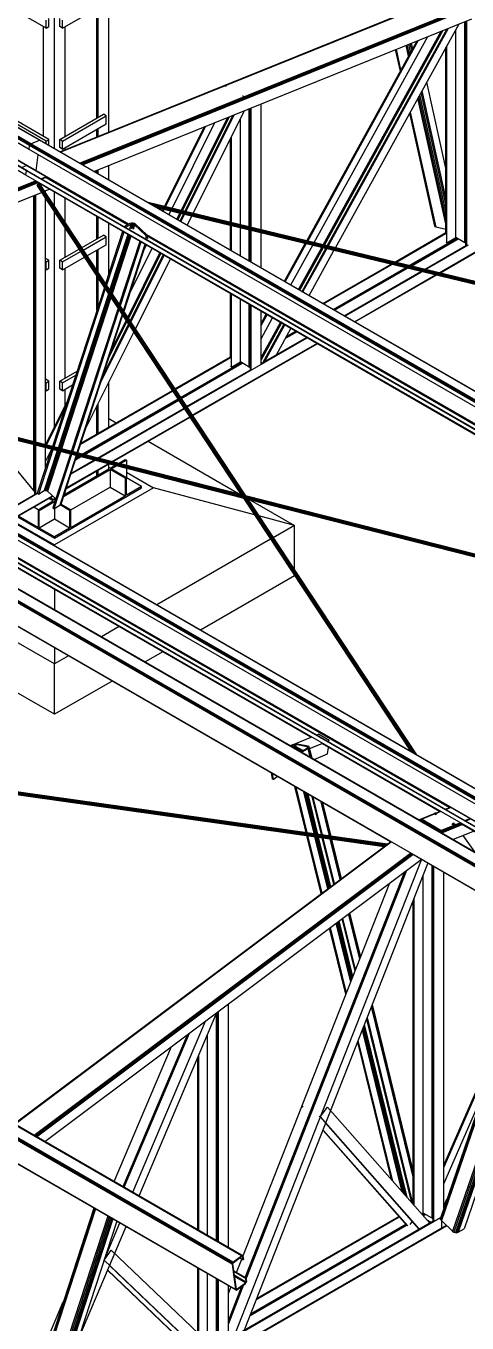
# Model space of a CAD drawing. Header units: millimetres. Extents: x 357 to 945, y 547 to 720.
# Drawn here: x 587.801 to 589.23, y 657.867 to 662.074 of the extents above; entities that cross this region are included whole.
import ezdxf

# ---------------------------------------------------------------- set-up
doc = ezdxf.new("R2010")
doc.units = ezdxf.units.MM
doc.layers.add('PLANTA-VIS', color=7, linetype='Continuous')

msp = doc.modelspace()

# ---------------------------------------------------------------- linework, layer by layer
at = {"layer": 'PLANTA-VIS', "extrusion": (6.79673e-13, 0.816497, 0.57735)}
for p, q in [((587.8446, 661.70306), (585.12224, 663.27481)), ((587.8459, 661.70327), (585.12354, 663.27502)), ((587.84692, 661.70279), (585.12455, 663.27454)), ((587.81102, 661.673), (585.08866, 663.24476)), ((587.81261, 661.68602), (585.09025, 663.25778)), ((587.81307, 661.6878), (585.09071, 663.25955)), ((587.814, 661.68951), (585.09164, 663.26126)), ((587.81525, 661.69091), (585.09289, 663.26266)), ((587.81663, 661.69178), (585.09427, 663.26353)), ((587.80102, 661.59052), (585.07866, 663.16228)), ((587.80259, 661.60354), (585.08023, 663.1753)), ((587.80434, 661.60425), (585.40144, 662.99156)), ((587.89308, 661.67613), (587.89308, 662.90578)), ((588.06986, 661.73028), (588.06986, 662.80372)), ((587.86639, 662.06665), (587.72497, 662.1483)), ((587.91071, 661.66596), (589.16385, 662.17241)), ((587.91099, 661.66579), (589.16487, 662.17254)), ((587.91223, 661.66508), (589.14411, 662.16293)), ((587.91978, 662.06665), (588.0612, 662.1483)), ((587.97446, 661.62915), (589.2287, 662.13605)), ((587.87537, 662.07184), (587.87537, 662.09776)), ((587.9108, 662.07184), (587.9108, 662.09776)), ((587.97646, 661.62799), (589.23034, 662.13474)), ((587.97894, 661.62656), (589.23208, 662.13302)), ((587.98149, 661.62509), (589.23432, 662.13142)), ((587.98375, 661.62379), (589.23658, 662.13012)), ((588.02076, 661.60242), (589.24601, 662.09759)), ((588.03097, 661.77522), (588.03097, 662.13085)), ((588.0345, 661.77726), (588.0345, 662.13289)), ((587.85773, 661.71603), (587.85773, 662.07165)), ((587.86639, 662.06665), (587.86639, 662.09257)), ((587.86639, 662.06665), (587.87537, 662.07184)), ((587.91978, 662.06665), (587.9108, 662.07184)), ((587.91978, 662.06665), (587.91978, 662.09257)), ((587.92844, 661.71603), (587.92844, 662.07165)), ((588.76452, 661.36394), (589.14706, 662.0576)), ((588.76685, 661.36338), (589.15046, 662.05898)), ((588.76864, 661.36295), (589.15306, 662.06003)), ((588.7773, 661.36085), (589.16569, 662.06513)), ((588.78059, 661.36006), (589.17049, 662.06707)), ((588.80387, 661.35443), (589.20444, 662.08079)), ((589.19402, 661.38744), (589.19402, 662.06189)), ((589.22301, 661.37071), (589.22301, 662.0883)), ((589.22584, 661.37234), (589.22584, 662.08944)), ((589.22654, 661.36181), (589.22654, 662.08973)), ((589.22937, 661.36304), (589.22937, 662.09087)), ((588.71067, 661.37696), (589.06852, 662.02586)), ((588.71396, 661.37616), (589.07332, 662.0278)), ((588.73491, 661.3711), (589.10388, 662.04015)), ((589.04106, 661.97606), (589.03314, 662.01156)), ((589.04389, 661.9812), (589.0368, 662.01304)), ((589.04742, 661.9876), (589.04134, 662.01488)), ((589.05111, 661.99429), (589.04609, 662.0168)), ((589.05439, 662.00024), (589.05032, 662.01851)), ((589.16503, 661.37071), (589.16503, 662.00932)), ((589.0143, 661.92755), (588.99868, 661.99764)), ((589.01463, 661.92815), (588.99911, 661.99781)), ((589.01635, 661.93125), (589.00132, 661.9987)), ((589.1622, 661.40182), (589.1622, 662.00419)), ((589.08865, 661.94323), (589.08807, 661.94584)), ((589.05996, 661.89121), (589.05938, 661.89383)), ((589.0628, 661.89636), (589.06222, 661.89897)), ((589.06633, 661.90276), (589.06575, 661.90537)), ((589.07002, 661.90944), (589.06944, 661.91206)), ((589.0733, 661.9154), (589.07272, 661.91801)), ((589.1622, 661.61321), (589.10014, 661.89166)), ((588.44576, 661.87966), (588.44612, 661.88039)), ((588.44612, 661.88039), (588.44689, 661.88011)), ((588.44895, 661.87875), (588.44612, 661.88039)), ((588.44859, 661.87802), (588.44895, 661.87875)), ((588.44895, 661.87875), (588.44972, 661.87848)), ((588.50304, 661.84659), (588.5034, 661.84732)), ((588.5034, 661.84732), (588.50417, 661.84705)), ((588.50623, 661.84569), (588.5034, 661.84732)), ((588.50586, 661.84496), (588.50623, 661.84569)), ((588.50623, 661.84569), (588.50699, 661.84541)), ((589.03321, 661.8427), (589.03263, 661.84532)), ((589.03354, 661.8433), (589.03296, 661.84592)), ((589.03526, 661.84641), (589.03467, 661.84902)), ((589.1622, 661.45037), (589.07429, 661.8448)), ((589.1622, 661.4726), (589.07782, 661.85119)), ((589.1622, 661.49583), (589.08151, 661.85788)), ((589.1622, 661.51652), (589.08479, 661.86383)), ((588.34262, 661.46591), (588.50926, 661.79984)), ((588.52474, 661.42189), (588.52474, 661.8061)), ((588.52757, 661.42121), (588.52757, 661.80724)), ((588.52828, 661.42104), (588.52828, 661.80752)), ((588.53111, 661.42035), (588.53111, 661.80867)), ((588.56292, 661.41266), (588.56292, 661.82153)), ((589.1622, 661.43249), (589.07146, 661.83965)), ((587.83399, 661.60304), (587.52326, 661.78244)), ((587.83423, 661.60392), (587.52329, 661.78344)), ((587.86639, 661.70066), (587.72497, 661.78231)), ((587.87537, 661.70584), (587.73395, 661.78749)), ((587.9108, 661.70584), (588.05222, 661.78749)), ((587.91978, 661.70066), (588.0612, 661.78231)), ((588.0612, 661.78231), (588.05222, 661.78749)), ((588.0612, 661.75638), (588.0612, 661.78231)), ((588.27447, 661.48238), (588.41359, 661.76118)), ((588.30373, 661.47531), (588.45467, 661.77778)), ((588.30605, 661.47475), (588.45791, 661.77909)), ((588.3078, 661.47433), (588.46037, 661.78008)), ((588.31625, 661.47228), (588.47224, 661.78488)), ((588.3195, 661.4715), (588.47681, 661.78672)), ((588.49575, 661.4289), (588.49575, 661.77277)), ((589.1264, 661.42455), (589.0447, 661.79114)), ((589.12727, 661.42273), (589.04503, 661.79174)), ((589.12995, 661.42153), (589.04675, 661.79484)), ((587.91978, 661.67473), (588.0612, 661.75638)), ((588.03097, 661.71456), (588.03097, 661.73893)), ((588.0345, 661.71599), (588.0345, 661.74097)), ((588.25042, 661.48819), (588.37983, 661.74753)), ((588.25367, 661.48741), (588.38439, 661.74937)), ((588.46676, 661.43591), (588.46676, 661.71467)), ((587.81102, 661.673), (587.81261, 661.68602)), ((587.81102, 661.673), (587.81261, 661.68602)), ((591.27585, 659.67258), (587.81102, 661.673)), ((587.81261, 661.68602), (587.81307, 661.6878)), ((587.81261, 661.68602), (587.81307, 661.6878)), ((591.27743, 659.68561), (587.81261, 661.68602)), ((587.81307, 661.6878), (587.814, 661.68951)), ((587.81307, 661.6878), (587.814, 661.68951)), ((591.2779, 659.68738), (587.81307, 661.6878)), ((587.814, 661.68951), (587.81525, 661.69091)), ((587.814, 661.68951), (587.81525, 661.69091)), ((591.27882, 659.68909), (587.814, 661.68951)), ((587.81525, 661.69091), (587.81663, 661.69178)), ((587.81525, 661.69091), (587.81663, 661.69178)), ((591.28007, 659.69049), (587.81525, 661.69091)), ((587.81663, 661.69178), (587.8446, 661.70306)), ((587.81663, 661.69178), (587.8446, 661.70306)), ((591.28145, 659.69136), (587.81663, 661.69178)), ((587.8446, 661.70306), (587.8459, 661.70327)), ((587.8446, 661.70306), (587.8459, 661.70327)), ((591.30942, 659.70264), (587.8446, 661.70306)), ((587.8459, 661.70327), (587.84692, 661.70279)), ((591.31072, 659.70285), (587.8459, 661.70327)), ((587.8459, 661.70327), (587.84692, 661.70279)), ((591.31174, 659.70237), (587.84692, 661.70279)), ((587.86639, 661.70066), (587.87537, 661.70584)), ((587.86639, 661.69154), (587.86639, 661.70066)), ((587.87537, 661.68636), (587.87537, 661.70584)), ((587.91978, 661.70066), (587.9108, 661.70584)), ((587.9108, 661.67992), (587.9108, 661.70584)), ((587.91978, 661.67473), (587.9108, 661.67992)), ((587.91978, 661.67473), (587.91978, 661.70066)), ((587.92844, 661.67312), (587.92844, 661.67973)), ((588.46393, 661.43659), (588.46393, 661.70901)), ((587.83423, 661.60392), (587.84055, 661.65596)), ((587.83423, 661.60392), (587.84055, 661.65596)), ((587.78679, 661.61438), (587.8028, 661.62085)), ((587.80102, 661.59052), (587.80259, 661.60354)), ((587.80102, 661.59052), (587.80259, 661.60354)), ((591.26584, 659.59011), (587.80102, 661.59052)), ((587.80102, 661.59052), (587.80105, 661.58961)), ((587.80102, 661.59052), (587.80105, 661.58961)), ((587.80259, 661.60354), (587.80434, 661.60425)), ((587.80259, 661.60354), (587.80434, 661.60425)), ((591.26742, 659.60313), (587.80259, 661.60354)), ((588.11918, 661.42248), (587.80434, 661.60425)), ((587.83391, 661.60288), (587.83399, 661.60304)), ((587.83391, 661.60288), (587.83399, 661.60304)), ((587.83399, 661.60304), (587.83423, 661.60392)), ((587.83399, 661.60304), (587.83423, 661.60392)), ((588.13247, 661.43071), (587.83399, 661.60304)), ((588.13335, 661.43122), (587.83423, 661.60392)), ((588.03097, 661.59652), (588.03097, 661.60654)), ((588.0345, 661.59448), (588.0345, 661.60797)), ((588.06986, 661.57407), (588.06986, 661.62226)), ((586.66184, 661.09866), (587.83217, 661.57164)), ((586.66384, 661.0975), (587.8338, 661.57034)), ((586.66631, 661.09607), (587.83554, 661.56861)), ((586.66887, 661.0946), (587.83779, 661.56701)), ((586.67112, 661.0933), (587.84005, 661.56571)), ((590.455, 660.05673), (587.83416, 661.56987)), ((590.45401, 660.05654), (587.83608, 661.568)), ((587.83671, 661.55732), (588.49954, 660.5533)), ((587.83674, 661.55782), (588.49998, 660.55319)), ((587.83674, 661.55685), (588.4992, 660.55339)), ((587.83683, 661.55835), (588.5005, 660.55306)), ((587.83683, 661.55641), (588.49896, 660.55345)), ((587.83697, 661.5589), (588.50111, 660.5529)), ((587.83697, 661.55603), (588.49883, 660.55349)), ((587.83717, 661.55945), (588.50179, 660.55273)), ((587.83717, 661.55569), (588.49881, 660.55349)), ((587.83742, 661.56), (588.50253, 660.55254)), ((587.83772, 661.56054), (588.50332, 660.55234)), ((587.83807, 661.56106), (588.50414, 660.55213)), ((587.83845, 661.56156), (588.505, 660.55191)), ((587.83886, 661.56202), (588.50586, 660.55169)), ((587.8393, 661.56243), (588.50673, 660.55146)), ((587.83975, 661.5628), (588.50764, 660.55114)), ((587.84022, 661.56312), (588.50858, 660.55073)), ((587.84069, 661.56338), (588.50954, 660.55025)), ((587.84116, 661.56357), (589.06348, 659.71207)), ((587.84161, 661.56369), (588.51072, 660.55017)), ((587.84205, 661.56375), (588.51116, 660.55023)), ((587.84246, 661.56374), (588.51157, 660.55022)), ((587.84285, 661.56366), (588.51195, 660.55014)), ((587.84319, 661.56351), (588.51225, 660.55006)), ((587.84349, 661.5633), (588.51244, 660.55001)), ((587.84374, 661.56302), (588.51252, 660.54999)), ((587.84902, 661.57845), (587.86502, 661.58492)), ((587.85102, 661.5773), (587.86639, 661.58351)), ((588.12985, 661.4292), (587.86595, 661.58156)), ((588.13058, 661.42962), (587.86644, 661.58212)), ((588.13149, 661.43015), (587.86649, 661.58314)), ((586.70814, 661.07193), (587.85149, 661.534)), ((587.82647, 660.7251), (587.82647, 661.52389)), ((587.8293, 660.72437), (587.8293, 661.52504)), ((587.83001, 660.72419), (587.83001, 661.52532)), ((587.83284, 660.72347), (587.83284, 661.52647)), ((587.8605, 661.53764), (587.87706, 661.54434)), ((587.86466, 661.53134), (587.86466, 661.53933)), ((587.86466, 660.71535), (587.86466, 661.51406)), ((587.89308, 661.48828), (587.89308, 661.53509)), ((587.92844, 661.43473), (587.92844, 661.51468)), ((587.89308, 660.77212), (587.89308, 661.471)), ((589.86074, 661.099), (588.1957, 661.50142)), ((589.86157, 661.09878), (588.19574, 661.50139)), ((589.86244, 661.09848), (588.19601, 661.50124)), ((589.86335, 661.0981), (588.19651, 661.50095)), ((591.84534, 660.61884), (588.19722, 661.50054)), ((589.86438, 661.0973), (588.19814, 661.50001)), ((589.86391, 661.09704), (588.19925, 661.49937)), ((589.86343, 661.09672), (588.20053, 661.49863)), ((589.86297, 661.09635), (588.20197, 661.4978)), ((589.86253, 661.09593), (588.20354, 661.49689)), ((589.86211, 661.09547), (588.20522, 661.49592)), ((589.86172, 661.09498), (588.20697, 661.49491)), ((589.86138, 661.09445), (588.20878, 661.49386)), ((589.86107, 661.09391), (588.21061, 661.49281)), ((589.86082, 661.09336), (588.21244, 661.49175)), ((589.86062, 661.09281), (588.21423, 661.49072)), ((589.86047, 661.09226), (588.21596, 661.48972)), ((589.86038, 661.09173), (588.2176, 661.48877)), ((589.86035, 661.09123), (588.21913, 661.48789)), ((589.86038, 661.09076), (588.22051, 661.48709)), ((589.86047, 661.09032), (588.22174, 661.48638)), ((589.86062, 661.08994), (588.22278, 661.48578)), ((589.86082, 661.0896), (588.22363, 661.48529)), ((589.86097, 661.08935), (588.22426, 661.48493)), ((589.86107, 661.08919), (588.22468, 661.48469)), ((589.86112, 661.08912), (588.22487, 661.48458)), ((588.2433, 661.47393), (588.24605, 661.47946)), ((588.24613, 661.4723), (588.24931, 661.47867)), ((588.26423, 661.46185), (588.27011, 661.47364)), ((588.28968, 661.44715), (588.29937, 661.46657)), ((588.2917, 661.44599), (588.30169, 661.46601)), ((588.29322, 661.44511), (588.30344, 661.46559)), ((588.30058, 661.44087), (588.31189, 661.46354)), ((588.3034, 661.43923), (588.31514, 661.46276)), ((588.03097, 661.3833), (588.03097, 661.45548)), ((588.0345, 661.38535), (588.0345, 661.45344)), ((588.06986, 661.27115), (588.06986, 661.43303)), ((588.11941, 661.42317), (588.11882, 661.42137)), ((588.11941, 661.42317), (588.1385, 661.43419)), ((588.12278, 661.41999), (588.11941, 661.42317)), ((588.12278, 661.41999), (588.14187, 661.43101)), ((588.14187, 661.43101), (588.13675, 661.41529)), ((588.1385, 661.43419), (588.14269, 661.43559)), ((588.14445, 661.43187), (588.13927, 661.41597)), ((588.14187, 661.43101), (588.14445, 661.43187)), ((588.14745, 661.43183), (588.1423, 661.41602)), ((588.14269, 661.43559), (588.14757, 661.43553)), ((588.14445, 661.43187), (588.14745, 661.43183)), ((588.15043, 661.43089), (588.1454, 661.41543)), ((588.14745, 661.43183), (588.15043, 661.43089)), ((588.14757, 661.43553), (588.1524, 661.43399)), ((588.15292, 661.42919), (588.14807, 661.4143)), ((588.15043, 661.43089), (588.15292, 661.42919)), ((588.1524, 661.43399), (588.15646, 661.43123)), ((588.18933, 661.39486), (588.15292, 661.42919)), ((588.19286, 661.3969), (588.15646, 661.43123)), ((588.32352, 661.42762), (588.33826, 661.45717)), ((588.46393, 661.34655), (588.46393, 661.4268)), ((588.46676, 661.34492), (588.46676, 661.42611)), ((589.12727, 661.42273), (589.1264, 661.42455)), ((589.12995, 661.42153), (589.12727, 661.42273)), ((589.1622, 661.41391), (589.12995, 661.42153)), ((589.22584, 661.44582), (589.22654, 661.44697)), ((589.22584, 661.43959), (589.22654, 661.44074)), ((587.92844, 661.32411), (587.92844, 661.41745)), ((587.98131, 661.35464), (588.05222, 661.39557)), ((587.98627, 661.34713), (588.0612, 661.39039)), ((588.0612, 661.39039), (588.05222, 661.39557)), ((588.11426, 661.40739), (588.05881, 661.23725)), ((588.0612, 661.36446), (588.0612, 661.39039)), ((588.11798, 661.40525), (588.06176, 661.23278)), ((588.13102, 661.39772), (588.07214, 661.21706)), ((588.13296, 661.3966), (588.07368, 661.21473)), ((588.13549, 661.39514), (588.0757, 661.21167)), ((588.13826, 661.39354), (588.0779, 661.20834)), ((588.14082, 661.39206), (588.07994, 661.20525)), ((588.12278, 661.41999), (588.12253, 661.41923)), ((590.80619, 659.87113), (588.1238, 661.41981)), ((588.18527, 661.38432), (588.18906, 661.38651)), ((588.18933, 661.39486), (588.18812, 661.39118)), ((588.18906, 661.38651), (588.19082, 661.38815)), ((588.19096, 661.39267), (588.18933, 661.39486)), ((588.19096, 661.39267), (588.18999, 661.38969)), ((588.19148, 661.39031), (588.19076, 661.3881)), ((588.19082, 661.38815), (588.19148, 661.39031)), ((588.19148, 661.39031), (588.19096, 661.39267)), ((588.19138, 661.38272), (588.19243, 661.38333)), ((588.19243, 661.38333), (588.19238, 661.38318)), ((588.19243, 661.38333), (588.19529, 661.38599)), ((588.19551, 661.39334), (588.19286, 661.3969)), ((590.1507, 660.2665), (588.19291, 661.39683)), ((590.14981, 660.26599), (588.19424, 661.39504)), ((588.19529, 661.38599), (588.195, 661.38512)), ((588.19529, 661.38599), (588.19637, 661.38951)), ((588.19637, 661.38951), (588.19551, 661.39334)), ((590.14884, 660.26543), (588.19555, 661.39316)), ((590.14793, 660.2649), (588.19582, 661.39195)), ((590.1472, 660.26448), (588.19604, 661.39099)), ((588.49575, 661.32818), (588.49575, 661.41911)), ((588.52474, 661.31144), (588.52474, 661.4121)), ((588.52757, 661.30981), (588.52757, 661.41142)), ((588.52828, 661.3094), (588.52828, 661.41125)), ((588.53111, 661.30777), (588.53111, 661.41056)), ((588.56292, 661.2894), (588.56292, 661.40287)), ((588.9961, 661.30797), (589.1622, 661.40386)), ((588.9991, 661.30725), (589.16255, 661.40162)), ((589.04296, 661.29665), (589.19712, 661.38565)), ((589.04433, 661.29631), (589.1981, 661.38509)), ((589.04596, 661.29592), (589.19925, 661.38442)), ((589.04757, 661.29553), (589.2004, 661.38376)), ((589.04894, 661.2952), (589.20136, 661.3832)), ((589.16503, 661.37071), (589.19402, 661.38744)), ((589.22301, 661.37071), (589.19402, 661.38744)), ((589.22584, 661.39989), (589.22654, 661.40104)), ((589.22654, 661.39421), (589.22584, 661.39462)), ((589.22654, 661.39399), (589.22584, 661.3944)), ((587.83001, 661.34011), (587.8293, 661.34052)), ((587.9108, 661.31392), (587.97305, 661.34987)), ((587.91978, 661.30874), (587.97801, 661.34236)), ((587.99866, 661.32836), (588.0612, 661.36446)), ((588.03097, 661.27942), (588.03097, 661.34701)), ((588.0345, 661.27407), (588.0345, 661.34905)), ((588.16989, 661.37527), (588.10306, 661.17022)), ((588.17334, 661.37231), (588.10602, 661.16575)), ((588.18665, 661.3656), (588.11639, 661.15003)), ((588.18832, 661.36463), (588.11772, 661.14801)), ((588.13064, 661.12844), (588.23504, 661.33766)), ((588.13212, 661.1262), (588.23706, 661.3365)), ((588.13675, 661.20639), (588.20959, 661.35236)), ((588.17334, 661.37231), (588.17066, 661.37483)), ((588.17334, 661.37231), (588.17419, 661.3728)), ((588.18065, 661.34109), (588.19149, 661.36281)), ((588.18751, 661.36214), (588.18866, 661.36444)), ((588.63836, 661.24584), (588.7059, 661.36832)), ((588.64119, 661.24421), (588.70919, 661.36752)), ((588.6592, 661.23381), (588.73015, 661.36246)), ((588.68466, 661.21912), (588.75976, 661.3553)), ((588.68666, 661.21796), (588.76209, 661.35474)), ((588.68819, 661.21707), (588.76387, 661.35431)), ((588.69564, 661.21278), (588.77253, 661.35221)), ((588.69847, 661.21114), (588.77583, 661.35142)), ((588.71848, 661.19959), (588.79911, 661.34579)), ((589.0928, 661.2846), (589.22902, 661.36324)), ((589.09579, 661.28388), (589.2349, 661.36419)), ((589.13966, 661.27327), (589.28361, 661.35639)), ((589.14149, 661.27283), (589.28462, 661.35546)), ((589.14214, 661.27267), (589.28497, 661.35514)), ((589.16503, 661.37071), (589.16255, 661.37213)), ((589.22301, 661.37071), (589.22584, 661.37234)), ((587.83001, 661.32974), (587.8293, 661.33015)), ((587.83001, 661.30382), (587.8293, 661.30423)), ((587.87537, 661.31392), (587.86466, 661.32011)), ((587.86639, 661.30874), (587.86466, 661.30974)), ((587.86639, 661.30874), (587.87537, 661.31392)), ((587.86639, 661.28281), (587.86639, 661.30874)), ((587.87537, 661.288), (587.87537, 661.31392)), ((587.91978, 661.30874), (587.9108, 661.31392)), ((587.9108, 661.288), (587.9108, 661.31392)), ((587.91978, 661.28281), (587.9904, 661.32359)), ((587.91978, 661.28281), (587.91978, 661.30874)), ((588.13324, 661.12451), (588.23858, 661.33562)), ((588.13863, 661.11634), (588.24594, 661.33137)), ((588.14071, 661.1132), (588.24876, 661.32974)), ((588.15546, 661.09085), (588.26888, 661.31813)), ((588.76343, 661.17364), (588.98415, 661.30107)), ((588.76555, 661.17241), (588.98714, 661.30034)), ((587.86639, 661.28281), (587.86466, 661.28381)), ((587.86639, 661.28281), (587.87537, 661.288)), ((587.91978, 661.28281), (587.9108, 661.288)), ((587.92844, 660.93219), (587.92844, 661.28782)), ((588.03097, 661.15182), (588.03097, 661.26214)), ((588.0345, 661.16267), (588.0345, 661.25679)), ((588.79667, 661.15445), (589.031, 661.28974)), ((588.79764, 661.15389), (589.03238, 661.28941)), ((588.79879, 661.15322), (589.034, 661.28902)), ((588.79994, 661.15256), (589.03562, 661.28863)), ((588.80091, 661.152), (589.03699, 661.2883)), ((588.83202, 661.13404), (589.08085, 661.2777)), ((588.83414, 661.13281), (589.08384, 661.27697)), ((588.86526, 661.11485), (589.1277, 661.26637)), ((588.86656, 661.1141), (589.12954, 661.26593)), ((588.86702, 661.11383), (589.13019, 661.26577)), ((588.05504, 661.22568), (587.88687, 660.70968)), ((588.05799, 661.22121), (587.89094, 660.70864)), ((589.9968, 659.17215), (586.53197, 661.17257)), ((589.9981, 659.17236), (586.53327, 661.17278)), ((589.99912, 659.17188), (586.53429, 661.1723)), ((588.06837, 661.20549), (587.90525, 660.70499)), ((588.06991, 661.20316), (587.90737, 660.70445)), ((588.07193, 661.2001), (587.91015, 660.70374)), ((588.07413, 661.19677), (587.91319, 660.70296)), ((588.07617, 661.19368), (587.916, 660.70225)), ((588.46393, 660.99868), (588.46393, 661.20551)), ((588.46676, 660.96756), (588.46676, 661.20388)), ((588.49575, 660.9843), (588.49575, 661.18714)), ((588.52474, 660.96756), (588.52474, 661.1704)), ((588.52757, 660.96919), (588.52757, 661.16877)), ((588.52828, 660.95867), (588.52828, 661.16836)), ((589.96322, 659.14209), (586.4984, 661.14251)), ((589.96481, 659.15512), (586.49998, 661.15553)), ((589.96527, 659.15689), (586.50045, 661.15731)), ((589.96621, 659.1586), (586.50138, 661.15902)), ((589.96745, 659.16), (586.50263, 661.16042)), ((589.96883, 659.16087), (586.50401, 661.16129)), ((588.09929, 661.15865), (587.94789, 660.69411)), ((588.10225, 661.15418), (587.95196, 660.69307)), ((588.11262, 661.13846), (587.96627, 660.68941)), ((588.11395, 661.13644), (587.9681, 660.68895)), ((588.53111, 660.95989), (588.53111, 661.16673)), ((588.56292, 660.97826), (588.56292, 661.14836)), ((588.56292, 661.10905), (588.57937, 661.13886)), ((588.56292, 661.10229), (588.5822, 661.13723)), ((588.56292, 661.05923), (588.60021, 661.12683)), ((588.04174, 660.91486), (588.1358, 661.10336)), ((588.0486, 660.93591), (588.13372, 661.1065)), ((588.06643, 660.99064), (588.12833, 661.11467)), ((588.07013, 661.00197), (588.12721, 661.11636)), ((588.07501, 661.01695), (588.12573, 661.1186)), ((588.56292, 660.99837), (588.62566, 661.11214)), ((588.56292, 660.99359), (588.62766, 661.11098)), ((588.56292, 660.98992), (588.6292, 661.1101)), ((588.56823, 660.98173), (588.63664, 661.1058)), ((588.5737, 660.98489), (588.63947, 661.10416)), ((588.61241, 661.00724), (588.65948, 661.09261)), ((588.61296, 661.08431), (588.61592, 661.08602)), ((588.61494, 661.0879), (588.6179, 661.08961)), ((588.64544, 661.06714), (588.67452, 661.08393)), ((589.78155, 659.04323), (586.31673, 661.04365)), ((589.78162, 659.04486), (586.31679, 661.04528)), ((589.7822, 659.04665), (586.31738, 661.04706)), ((589.78322, 659.0483), (586.3184, 661.04872)), ((589.78452, 659.04959), (586.3197, 661.05001)), ((589.81249, 659.07061), (586.34767, 661.07102)), ((589.81387, 659.07133), (586.34904, 661.07175)), ((589.81511, 659.07137), (586.35029, 661.07179)), ((587.99295, 660.76517), (588.15055, 661.08101)), ((588.3227, 660.83753), (588.712, 661.06229)), ((588.33987, 660.81152), (588.74311, 661.04433)), ((588.34059, 660.81043), (588.74441, 661.04358)), ((588.34084, 660.81004), (588.74487, 661.04331)), ((588.52757, 661.04494), (588.52828, 661.04622)), ((588.56292, 660.97867), (588.70988, 661.06352)), ((588.64147, 661.05995), (588.67876, 661.08148)), ((588.64238, 661.06159), (588.67779, 661.08204)), ((588.64345, 661.06353), (588.67665, 661.0827)), ((588.64453, 661.06548), (588.6755, 661.08336)), ((588.06986, 660.99751), (588.06986, 661.00115)), ((588.28367, 660.89665), (588.46393, 661.00072)), ((588.52757, 661.03818), (588.52828, 661.03946)), ((588.57993, 661.02441), (588.58289, 661.02613)), ((588.58083, 661.02606), (588.5838, 661.02777)), ((588.5819, 661.028), (588.58487, 661.02971)), ((588.58298, 661.02995), (588.58594, 661.03166)), ((588.58389, 661.0316), (588.58685, 661.03331)), ((589.79314, 658.96111), (586.32832, 660.96153)), ((588.50598, 660.55166), (586.89872, 660.96189)), ((588.50685, 660.55142), (586.89878, 660.96186)), ((588.50777, 660.55109), (586.89907, 660.96169)), ((588.50873, 660.55068), (586.89959, 660.96139)), ((590.45006, 660.05494), (586.90035, 660.96095)), ((588.5098, 660.54985), (586.90132, 660.9604)), ((588.50933, 660.54959), (586.90248, 660.95972)), ((588.50886, 660.54928), (586.90383, 660.95894)), ((588.50841, 660.54891), (586.90534, 660.95807)), ((588.28484, 660.89487), (588.46428, 660.99847)), ((588.30201, 660.86886), (588.49885, 660.98251)), ((588.30255, 660.86804), (588.49983, 660.98194)), ((588.30319, 660.86708), (588.50098, 660.98128)), ((588.30382, 660.86612), (588.50213, 660.98062)), ((588.30435, 660.86531), (588.5031, 660.98006)), ((588.32153, 660.8393), (588.53075, 660.9601)), ((588.46676, 660.96756), (588.46428, 660.96899)), ((588.46676, 660.96756), (588.49575, 660.9843)), ((588.52474, 660.96756), (588.49575, 660.9843)), ((588.52474, 660.96756), (588.52757, 660.96919)), ((588.52757, 660.99512), (588.52828, 660.9964)), ((588.52828, 660.99365), (588.52757, 660.99406)), ((588.98266, 659.42808), (586.36191, 660.94118)), ((588.98218, 659.42826), (586.36415, 660.93978)), ((588.50797, 660.54849), (586.90699, 660.95712)), ((588.50756, 660.54803), (586.90874, 660.95611)), ((588.50718, 660.54754), (586.91058, 660.95505)), ((588.50683, 660.54701), (586.91247, 660.95396)), ((588.50653, 660.54647), (586.91439, 660.95285)), ((588.50628, 660.54592), (586.91629, 660.95175)), ((588.50608, 660.54537), (586.91817, 660.95067)), ((588.50593, 660.54483), (586.91997, 660.94962)), ((588.50585, 660.5443), (586.92168, 660.94864)), ((588.50582, 660.54379), (586.92327, 660.94772)), ((588.50585, 660.54332), (586.92472, 660.94689)), ((588.50593, 660.54289), (586.92599, 660.94615)), ((588.50608, 660.5425), (586.92707, 660.94552)), ((588.50628, 660.54217), (586.92795, 660.94502)), ((588.50645, 660.54191), (586.92861, 660.94464)), ((588.50656, 660.54175), (586.92903, 660.94439)), ((588.50661, 660.54168), (586.92922, 660.94428)), ((587.83001, 660.94819), (587.8293, 660.9486)), ((587.83001, 660.93782), (587.8293, 660.93823)), ((587.87537, 660.922), (587.86466, 660.92819)), ((587.86639, 660.91682), (587.86466, 660.91782)), ((587.86639, 660.91682), (587.87537, 660.922)), ((587.86639, 660.8909), (587.86639, 660.91682)), ((587.87537, 660.89608), (587.87537, 660.922)), ((587.9108, 660.922), (587.96656, 660.9542)), ((587.91978, 660.91682), (587.9108, 660.922)), ((587.9108, 660.89608), (587.9108, 660.922)), ((587.91978, 660.91682), (587.9624, 660.94143)), ((587.91978, 660.8909), (587.91978, 660.91682)), ((588.06986, 660.7732), (588.06986, 660.9193)), ((587.83001, 660.9119), (587.8293, 660.91231)), ((587.86639, 660.8909), (587.86466, 660.8919)), ((587.86639, 660.8909), (587.87537, 660.89608)), ((587.91978, 660.8909), (587.9108, 660.89608)), ((587.91978, 660.8909), (587.95199, 660.90949)), ((587.92844, 660.84297), (587.92844, 660.8959)), ((587.97736, 660.71735), (588.27658, 660.8901)), ((587.97835, 660.72037), (588.27541, 660.89188)), ((587.86474, 660.71533), (587.93382, 660.85376)), ((587.86798, 660.7145), (587.92696, 660.83271)), ((587.98356, 660.685), (588.29375, 660.86409)), ((587.98491, 660.68466), (588.29429, 660.86328)), ((587.98651, 660.68425), (588.29493, 660.86231)), ((587.9881, 660.68384), (588.29556, 660.86136)), ((587.98944, 660.6835), (588.2961, 660.86055)), ((588.03097, 660.75075), (588.03097, 660.84136)), ((588.03259, 660.67249), (588.31327, 660.83453)), ((588.0345, 660.75279), (588.0345, 660.84845)), ((588.03554, 660.67174), (588.31444, 660.83276)), ((589.58838, 659.27025), (586.92256, 660.80937)), ((588.72499, 659.76721), (586.92262, 660.80781)), ((588.72422, 659.7669), (586.92321, 660.80671)), ((589.60257, 659.27599), (586.92413, 660.82239)), ((589.60433, 659.2767), (586.92589, 660.8231)), ((589.17285, 659.53869), (586.94617, 660.82426)), ((589.17375, 659.53901), (586.94626, 660.82505)), ((589.17494, 659.53938), (586.94638, 660.82604)), ((589.62053, 659.28324), (586.94651, 660.82709)), ((589.62157, 659.28366), (586.94663, 660.82804)), ((588.06986, 660.80079), (588.09375, 660.787)), ((588.07869, 660.66072), (588.33161, 660.80675)), ((588.08049, 660.66026), (588.33233, 660.80566)), ((588.08113, 660.6601), (588.33258, 660.80528)), ((587.67009, 660.75519), (587.83001, 660.56241)), ((587.82647, 660.56667), (587.82647, 660.71527)), ((587.8293, 660.56605), (587.8293, 660.71455)), ((587.83001, 660.55552), (587.83001, 660.71437)), ((587.83284, 660.55675), (587.83284, 660.71365)), ((587.86466, 660.64154), (587.86466, 660.70553)), ((588.19734, 660.72719), (588.49771, 660.55377)), ((587.88391, 660.70061), (587.83777, 660.55903)), ((587.88798, 660.69957), (587.84114, 660.55585)), ((587.90229, 660.69592), (587.86023, 660.56687)), ((587.90441, 660.69538), (587.86281, 660.56773)), ((587.86466, 660.66112), (587.88306, 660.698)), ((587.90719, 660.69467), (587.86581, 660.56769)), ((587.91023, 660.69389), (587.86879, 660.56675)), ((587.91304, 660.69318), (587.87128, 660.56505)), ((587.94493, 660.68504), (587.88832, 660.51135)), ((587.949, 660.684), (587.8917, 660.50817)), ((587.96331, 660.68035), (587.91079, 660.51919)), ((587.96515, 660.67988), (587.91365, 660.52185)), ((587.94557, 660.61979), (588.02374, 660.66492)), ((587.94655, 660.62281), (588.02079, 660.66567)), ((587.96097, 660.66706), (587.97764, 660.67669)), ((587.96142, 660.66844), (587.9763, 660.67703)), ((587.96195, 660.67007), (587.97471, 660.67744)), ((587.96249, 660.67171), (587.97311, 660.67784)), ((587.96294, 660.6731), (587.97176, 660.67819)), ((588.10047, 660.65516), (588.12289, 660.66811)), ((588.10537, 660.65391), (588.12643, 660.66607)), ((588.12289, 660.66811), (588.12643, 660.66607)), ((588.12643, 660.66607), (588.12643, 660.64854)), ((587.8293, 660.6443), (587.83001, 660.64572)), ((587.8293, 660.637), (587.83001, 660.63842)), ((587.92222, 660.54817), (588.07339, 660.63545)), ((587.92386, 660.5532), (588.06986, 660.63749)), ((587.93033, 660.57303), (588.06933, 660.65329)), ((587.93054, 660.57369), (588.06869, 660.65345)), ((587.93114, 660.57554), (588.06689, 660.65391)), ((588.03097, 660.61504), (588.03097, 660.63114)), ((588.0345, 660.61708), (588.0345, 660.63318)), ((588.06986, 660.63749), (588.06986, 660.65315)), ((588.07339, 660.63953), (588.06986, 660.64157)), ((588.07339, 660.63953), (588.08867, 660.64835)), ((588.12289, 660.60687), (588.07339, 660.63545)), ((588.07339, 660.63545), (588.07339, 660.5783)), ((588.07693, 660.63749), (588.09357, 660.6471)), ((588.12643, 660.60891), (588.07693, 660.63749)), ((588.12643, 660.63871), (588.12643, 660.60891)), ((588.12643, 660.6267), (588.21379, 660.57625)), ((587.8293, 660.59271), (587.83001, 660.59246)), ((587.8293, 660.59216), (587.82989, 660.5925)), ((587.8293, 660.59104), (587.83001, 660.59145)), ((588.12643, 660.60891), (588.12289, 660.60687)), ((588.12289, 660.60687), (588.12289, 660.54972)), ((588.17593, 660.58034), (588.12643, 660.60891)), ((588.12643, 660.55176), (588.12643, 660.60891)), ((588.17593, 660.58034), (588.12643, 660.55176)), ((588.17593, 660.57625), (588.17593, 660.58034)), ((587.71629, 660.48987), (587.83248, 660.55695)), ((587.71841, 660.48864), (587.83874, 660.55811)), ((587.74953, 660.47068), (587.88712, 660.55012)), ((587.75083, 660.46993), (587.8881, 660.54919)), ((587.75129, 660.46967), (587.88845, 660.54886)), ((587.82774, 660.56514), (587.8293, 660.56605)), ((587.84114, 660.55585), (587.83777, 660.55903)), ((587.84114, 660.55585), (587.86023, 660.56687)), ((587.86023, 660.56687), (587.86281, 660.56773)), ((587.86281, 660.56773), (587.86581, 660.56769)), ((587.86581, 660.56769), (587.86879, 660.56675)), ((587.86879, 660.56675), (587.87128, 660.56505)), ((587.89771, 660.54013), (587.87128, 660.56505)), ((587.88955, 660.53339), (587.8756, 660.54144)), ((587.89308, 660.53543), (587.87914, 660.54348)), ((587.89308, 660.41296), (588.17593, 660.57625)), ((588.21379, 660.57625), (587.89308, 660.39109)), ((587.89308, 660.53543), (587.89308, 660.54449)), ((587.89308, 660.53543), (587.89689, 660.53763)), ((587.92844, 660.55584), (587.92844, 660.56724)), ((587.94612, 660.50481), (588.07339, 660.5783)), ((587.94612, 660.44766), (588.12289, 660.54972)), ((588.07339, 660.5783), (588.12289, 660.54972)), ((588.5418, 660.48837), (588.21379, 660.57625)), ((588.50582, 660.54379), (589.04962, 659.72007)), ((588.50585, 660.5443), (589.05021, 659.71973)), ((588.50585, 660.54332), (589.04917, 659.72033)), ((588.50593, 660.54483), (589.05092, 659.71932)), ((588.50593, 660.54289), (589.04885, 659.72052)), ((588.50608, 660.54537), (589.05173, 659.71885)), ((588.50608, 660.5425), (589.04867, 659.72062)), ((588.50628, 660.54592), (589.05264, 659.71833)), ((588.50628, 660.54217), (589.04864, 659.72064)), ((588.50653, 660.54647), (589.05364, 659.71775)), ((588.50683, 660.54701), (589.0547, 659.71714)), ((588.50718, 660.54754), (589.05581, 659.7165)), ((588.50756, 660.54803), (589.05695, 659.71584)), ((588.50797, 660.54849), (589.05811, 659.71517)), ((588.50841, 660.54891), (589.05927, 659.7145)), ((588.50886, 660.54928), (589.0604, 659.71385)), ((588.50933, 660.54959), (589.06149, 659.71322)), ((588.5098, 660.54985), (589.06252, 659.71262)), ((590.44958, 660.05475), (588.51056, 660.54966)), ((590.45042, 660.05509), (588.51072, 660.55017)), ((590.45068, 660.05519), (588.51116, 660.55023)), ((588.51141, 660.54913), (589.06435, 659.71157)), ((590.44901, 660.05452), (588.51152, 660.54904)), ((590.45082, 660.05525), (588.51157, 660.55022)), ((590.45085, 660.05526), (588.51195, 660.55014)), ((588.51233, 660.54846), (589.06512, 659.71112)), ((590.44835, 660.05425), (588.51243, 660.54837)), ((588.5132, 660.54776), (589.06578, 659.71074)), ((590.44762, 660.05395), (588.5133, 660.54766)), ((588.51401, 660.54702), (589.0663, 659.71044)), ((590.44681, 660.05363), (588.5141, 660.54693)), ((588.51475, 660.54627), (589.0667, 659.71021)), ((590.44595, 660.05328), (588.51483, 660.54617)), ((588.51541, 660.54552), (589.06696, 659.71006)), ((590.44506, 660.05292), (588.51548, 660.54542)), ((588.51598, 660.54476), (589.06707, 659.71)), ((590.44413, 660.05254), (588.51604, 660.54466)), ((590.4432, 660.05217), (588.51653, 660.54392)), ((590.44227, 660.05179), (588.51702, 660.54318)), ((590.44135, 660.05142), (588.5175, 660.54246)), ((590.44047, 660.05106), (588.51796, 660.54176)), ((590.43963, 660.05073), (588.5184, 660.5411)), ((590.43886, 660.05041), (588.5188, 660.54048)), ((590.43815, 660.05013), (588.51917, 660.53992)), ((590.43753, 660.04987), (588.5195, 660.53943)), ((590.437, 660.04966), (588.51977, 660.53901)), ((590.43657, 660.04949), (588.52, 660.53867)), ((590.43625, 660.04936), (588.52017, 660.53841)), ((590.43604, 660.04927), (588.52028, 660.53825)), ((590.43595, 660.04924), (588.52032, 660.53818)), ((587.84005, 660.50481), (587.82611, 660.51286)), ((587.84005, 660.50481), (587.88955, 660.53339)), ((587.84359, 660.50277), (587.84005, 660.50481)), ((587.84005, 660.50481), (587.84005, 660.44766)), ((587.84359, 660.50277), (587.89308, 660.53135)), ((587.84359, 660.44562), (587.84359, 660.50277)), ((587.8917, 660.50817), (587.88832, 660.51135)), ((587.8917, 660.50817), (587.91079, 660.51919)), ((587.89456, 660.53049), (587.89308, 660.53135)), ((587.89308, 660.53135), (587.89308, 660.52595)), ((587.89308, 660.50897), (587.89308, 660.47419)), ((587.91079, 660.51919), (587.91365, 660.52185)), ((587.94258, 660.50277), (587.91207, 660.52038)), ((587.94612, 660.50481), (587.91411, 660.52329)), ((587.94612, 660.50481), (587.94258, 660.50277)), ((587.94258, 660.50277), (587.94258, 660.44562)), ((587.94612, 660.44766), (587.94612, 660.50481)), ((588.52821, 660.53616), (588.6709, 660.45378)), ((587.75414, 660.47131), (587.89308, 660.39109)), ((587.77307, 660.48224), (587.89308, 660.41296)), ((587.84005, 660.44766), (587.77661, 660.48428)), ((587.89308, 660.47419), (587.84359, 660.44562)), ((587.94258, 660.44562), (587.89308, 660.47419)), ((588.6709, 660.45378), (588.55566, 660.48466)), ((588.6709, 660.45378), (588.60222, 660.41413)), ((588.6709, 660.31009), (588.6709, 660.45378)), ((587.89308, 660.41704), (587.84359, 660.44562)), ((587.94258, 660.44562), (587.89308, 660.41704)), ((587.89308, 660.41704), (587.89308, 660.41296)), ((587.89308, 660.39109), (587.89308, 660.3878)), ((588.59396, 660.40936), (588.22485, 660.19625)), ((588.6709, 660.29048), (588.36627, 660.1146)), ((588.6709, 660.29048), (588.6709, 660.29281)), ((587.89308, 660.00471), (587.41952, 660.27812)), ((587.89308, 660.24676), (587.89308, 660.18105)), ((587.89308, 659.84141), (587.2781, 660.19647)), ((588.1027, 660.12573), (588.0458, 660.09288)), ((588.49987, 658.08541), (585.03504, 660.08583)), ((588.50124, 658.08613), (585.03642, 660.08655)), ((588.5025, 658.08618), (585.03767, 660.08659)), ((588.46893, 658.05804), (585.00411, 660.05845)), ((588.46899, 658.05967), (585.00417, 660.06008)), ((588.46958, 658.06145), (585.00476, 660.06187)), ((588.4706, 658.06311), (585.00577, 660.06352)), ((588.4719, 658.0644), (585.00708, 660.06481)), ((587.89308, 660.05705), (587.89308, 660.00471)), ((588.24413, 660.04408), (588.18722, 660.01123)), ((587.93842, 660.03088), (587.89308, 660.00471)), ((587.89308, 659.84141), (587.89308, 660.00471)), ((588.07984, 659.94923), (587.89308, 659.84141)), ((585.29079, 659.94045), (588.97061, 659.41958)), ((588.65794, 659.73946), (588.66144, 659.74148)), ((588.66019, 659.73816), (588.6648, 659.74082)), ((588.66144, 659.74148), (588.66563, 659.74339)), ((588.66452, 659.74217), (588.66459, 659.74281)), ((588.66459, 659.74281), (588.72571, 659.7675)), ((588.66616, 659.7419), (588.66459, 659.74281)), ((588.6648, 659.74082), (588.66738, 659.74199)), ((588.66632, 659.73463), (588.6648, 659.74082)), ((588.66563, 659.74339), (588.6669, 659.74374)), ((588.6979, 659.72358), (588.66695, 659.74145)), ((588.66738, 659.74199), (588.67037, 659.74283)), ((588.66749, 659.74155), (588.66738, 659.74199)), ((588.66786, 659.744), (588.6705, 659.74473)), ((588.67037, 659.74283), (588.67335, 659.74319)), ((588.6707, 659.7415), (588.67037, 659.74283)), ((588.6705, 659.74473), (588.67532, 659.74533)), ((588.67335, 659.74319), (588.67583, 659.74303)), ((588.67392, 659.74084), (588.67335, 659.74319)), ((588.67532, 659.74533), (588.67936, 659.74507)), ((588.71209, 659.73591), (588.67583, 659.74303)), ((588.67665, 659.73968), (588.67583, 659.74303)), ((588.71562, 659.73795), (588.67936, 659.74507)), ((588.71826, 659.7369), (588.71562, 659.73795)), ((588.72024, 659.73059), (588.76107, 659.74709)), ((588.74249, 659.77428), (588.74851, 659.77671)), ((588.78386, 659.7563), (588.74851, 659.77671)), ((589.14237, 659.52624), (588.7611, 659.74637)), ((589.14139, 659.52605), (588.76169, 659.74527)), ((588.77785, 659.75387), (588.78386, 659.7563)), ((588.7837, 659.755), (588.78386, 659.7563)), ((587.02982, 659.69535), (588.9718, 659.42046)), ((587.03027, 659.69551), (588.97204, 659.42065)), ((587.03071, 659.6956), (588.97221, 659.42078)), ((587.03112, 659.69561), (588.97229, 659.42084)), ((588.67627, 659.73142), (588.66747, 659.7365)), ((588.66966, 659.7327), (588.66893, 659.73566)), ((588.67338, 659.73055), (588.67266, 659.73351)), ((588.67435, 659.72999), (588.67721, 659.73213)), ((588.67624, 659.7314), (588.67623, 659.73144)), ((588.69496, 659.72188), (588.67721, 659.73213)), ((588.69271, 659.72057), (588.7118, 659.7316)), ((588.69607, 659.71991), (588.69271, 659.72057)), ((588.69305, 659.7192), (588.69271, 659.72057)), ((588.69607, 659.71991), (588.71516, 659.73093)), ((588.69677, 659.71705), (588.69607, 659.71991)), ((588.7118, 659.7316), (588.71357, 659.73293)), ((588.71372, 659.73527), (588.71209, 659.73591)), ((588.71294, 659.73245), (588.71209, 659.73591)), ((588.71357, 659.73293), (588.71423, 659.73421)), ((588.71423, 659.73421), (588.71372, 659.73527)), ((588.71406, 659.73387), (588.71372, 659.73527)), ((588.71516, 659.73093), (588.71801, 659.7331)), ((588.72216, 659.70239), (588.71516, 659.73093)), ((588.71801, 659.7331), (588.71911, 659.73519)), ((588.72611, 659.70011), (588.71801, 659.7331)), ((588.71911, 659.73519), (588.71826, 659.7369)), ((588.72798, 659.69902), (588.71911, 659.73519)), ((588.73469, 659.69515), (588.77861, 659.7129)), ((588.77861, 659.7129), (588.78117, 659.73402)), ((587.02888, 659.69484), (588.97107, 659.41992)), ((587.02935, 659.69513), (588.97147, 659.42022)), ((587.02995, 659.69381), (588.97009, 659.41918)), ((587.03091, 659.69317), (588.96952, 659.41876)), ((587.03183, 659.69249), (588.96891, 659.4183)), ((587.0327, 659.69179), (588.96826, 659.41781)), ((587.03352, 659.69108), (588.9676, 659.41731)), ((587.03426, 659.69038), (588.96692, 659.41681)), ((587.03493, 659.68968), (588.96625, 659.4163)), ((587.0355, 659.689), (588.96558, 659.4158)), ((587.03597, 659.68836), (588.96494, 659.41532)), ((587.03633, 659.68776), (588.96432, 659.41486)), ((587.03663, 659.68721), (588.96375, 659.41443)), ((587.03691, 659.68671), (588.96323, 659.41404)), ((587.03715, 659.68626), (588.96276, 659.41369)), ((587.03736, 659.68587), (588.96237, 659.41339)), ((587.03753, 659.68556), (588.96204, 659.41314)), ((587.03766, 659.68531), (588.96179, 659.41295)), ((587.03775, 659.68515), (588.96162, 659.41283)), ((587.0378, 659.68507), (588.96153, 659.41276)), ((587.0378, 659.68507), (588.96153, 659.41276)), ((588.5958, 659.65134), (588.59854, 659.6318)), ((588.60208, 659.62976), (588.59854, 659.6318)), ((588.59933, 659.6493), (588.60208, 659.62976)), ((588.60208, 659.62976), (588.6156, 659.63991)), ((588.70916, 659.45809), (588.67264, 659.60698)), ((588.71247, 659.45762), (588.67636, 659.60483)), ((588.73505, 659.45442), (588.70175, 659.59017)), ((588.73802, 659.454), (588.70509, 659.58824)), ((588.74133, 659.45353), (588.70882, 659.58609)), ((588.74451, 659.45308), (588.71239, 659.58403)), ((588.74704, 659.45272), (588.71524, 659.58238)), ((588.75882, 659.45106), (588.72848, 659.57474)), ((588.76213, 659.45059), (588.7322, 659.57259)), ((588.78471, 659.44739), (588.7576, 659.55793)), ((588.78822, 659.44689), (588.76154, 659.55565)), ((588.78989, 659.44666), (588.76342, 659.55456)), ((589.15994, 659.53327), (589.1753, 659.53947)), ((589.16118, 659.53255), (589.17719, 659.53902)), ((589.07556, 659.49835), (589.07745, 659.49977)), ((589.07613, 659.49802), (589.0787, 659.49994)), ((589.0787, 659.49994), (589.07745, 659.49977)), ((589.07747, 659.49724), (589.08027, 659.49934)), ((589.08027, 659.49934), (589.0787, 659.49994)), ((589.07882, 659.4999), (589.07887, 659.50008)), ((589.07887, 659.50008), (589.08, 659.50123)), ((589.08, 659.50123), (589.12723, 659.52032)), ((589.08, 659.50123), (589.08151, 659.50157)), ((589.1425, 659.46342), (589.08027, 659.49934)), ((589.08151, 659.50157), (589.12691, 659.51992)), ((589.08151, 659.50157), (589.08319, 659.50103)), ((589.08158, 659.49859), (589.08203, 659.4987)), ((589.08188, 659.49842), (589.08233, 659.4986)), ((589.08203, 659.4987), (589.08287, 659.49842)), ((589.08268, 659.49795), (589.08327, 659.49819)), ((589.1451, 659.4625), (589.08287, 659.49842)), ((589.08319, 659.50103), (589.12547, 659.51812)), ((589.14541, 659.4651), (589.08319, 659.50103)), ((589.11977, 659.47705), (589.08831, 659.49521)), ((589.12425, 659.51658), (589.12833, 659.5217)), ((589.12708, 659.51495), (589.13116, 659.52007)), ((589.13116, 659.52007), (589.12833, 659.5217)), ((589.12928, 659.52115), (589.1417, 659.52617)), ((589.12956, 659.52099), (589.14271, 659.5263)), ((589.1308, 659.52027), (589.14432, 659.52574)), ((589.13116, 659.52007), (589.13309, 659.51738)), ((589.14541, 659.4651), (589.20655, 659.48981)), ((589.14698, 659.46377), (589.20818, 659.4885)), ((589.14823, 659.46184), (589.20993, 659.48678)), ((589.14894, 659.45963), (589.21217, 659.48518)), ((589.18152, 659.48351), (589.1856, 659.48863)), ((589.18435, 659.48188), (589.18843, 659.487)), ((589.18843, 659.487), (589.1856, 659.48863)), ((589.18843, 659.487), (589.19036, 659.48431)), ((589.58684, 659.26963), (589.20854, 659.48803)), ((589.58606, 659.26932), (589.21047, 659.48617)), ((589.22341, 659.49662), (589.23941, 659.50309)), ((589.22541, 659.49547), (589.24077, 659.50167)), ((588.75779, 659.25984), (588.7116, 659.44814)), ((588.76049, 659.26187), (588.71491, 659.44767)), ((588.77889, 659.27568), (588.73749, 659.44447)), ((588.78132, 659.2775), (588.74046, 659.44405)), ((588.78402, 659.27953), (588.74377, 659.44358)), ((588.78661, 659.28147), (588.74695, 659.44313)), ((589.10986, 659.48284), (589.10995, 659.48272)), ((589.11933, 659.47679), (589.11977, 659.47705)), ((589.11977, 659.47654), (589.11977, 659.47705)), ((589.12287, 659.47475), (589.12331, 659.475)), ((589.14537, 659.46227), (589.12331, 659.475)), ((589.13815, 659.46651), (589.13824, 659.46639)), ((589.1397, 659.46132), (589.1425, 659.46342)), ((589.1416, 659.46022), (589.14417, 659.46215)), ((589.14168, 659.46447), (589.14177, 659.46434)), ((589.1425, 659.46342), (589.14417, 659.46215)), ((589.14379, 659.45896), (589.14568, 659.46037)), ((589.14417, 659.46215), (589.14568, 659.46037)), ((589.14588, 659.46183), (589.1451, 659.4625)), ((589.14698, 659.46377), (589.14541, 659.4651)), ((589.14568, 659.46037), (589.1468, 659.45839)), ((589.14651, 659.46087), (589.14588, 659.46183)), ((589.14592, 659.45773), (589.1468, 659.45839)), ((589.14686, 659.45976), (589.14651, 659.46087)), ((589.1468, 659.45839), (589.14723, 659.45697)), ((589.14685, 659.45824), (589.1469, 659.45867)), ((589.1469, 659.45867), (589.14686, 659.45976)), ((589.14823, 659.46184), (589.14698, 659.46377)), ((589.14894, 659.45963), (589.14823, 659.46184)), ((589.14885, 659.45603), (589.14902, 659.45745)), ((589.14902, 659.45745), (589.14894, 659.45963)), ((589.14902, 659.45745), (589.21443, 659.48388)), ((589.1845, 659.43545), (589.25145, 659.46251)), ((589.21626, 659.44829), (589.25456, 659.39501)), ((587.76295, 658.51316), (588.98221, 659.42828)), ((587.76351, 658.51283), (588.98296, 659.42809)), ((587.76486, 658.51205), (588.98448, 659.42745)), ((588.78867, 659.28302), (588.74948, 659.44278)), ((588.79827, 659.29022), (588.76126, 659.44111)), ((588.80097, 659.29225), (588.76457, 659.44064)), ((588.81938, 659.30607), (588.78715, 659.43744)), ((588.82224, 659.30821), (588.79066, 659.43695)), ((588.8236, 659.30923), (588.79233, 659.43671)), ((587.82708, 658.47613), (589.0467, 659.39152)), ((587.82898, 658.47503), (589.04843, 659.39029)), ((587.83117, 658.47376), (589.05044, 659.38889)), ((587.8333, 658.47254), (589.05254, 659.38764)), ((587.83505, 658.47152), (589.05429, 659.38663)), ((587.86242, 658.45573), (589.08165, 659.37083)), ((588.47686, 657.8263), (589.08319, 659.36994)), ((589.79361, 658.95988), (589.04891, 659.38983)), ((589.79454, 658.95924), (589.05116, 659.38844)), ((588.50965, 657.84523), (589.10386, 659.35801)), ((588.51179, 658.0146), (589.02897, 659.33129)), ((588.51386, 658.01341), (589.03257, 659.33399)), ((588.51436, 658.01011), (589.03512, 659.33591)), ((589.08795, 658.22352), (589.08795, 659.31752)), ((589.11694, 658.20678), (589.11694, 659.35046)), ((589.11977, 658.20841), (589.11977, 659.34882)), ((589.12048, 658.19789), (589.12048, 659.34842)), ((589.12331, 658.19911), (589.12331, 659.34678)), ((589.15513, 658.23959), (589.15513, 659.32841)), ((588.69628, 658.57263), (588.97977, 659.29436)), ((589.05613, 658.25195), (589.05613, 659.23651)), ((589.05896, 658.24874), (589.05896, 659.24371)), ((588.8828, 659.0475), (588.84674, 659.19452)), ((588.88489, 659.05281), (588.8496, 659.19666)), ((588.88588, 659.05533), (588.85096, 659.19768)), ((588.83988, 658.93822), (588.78785, 659.15032)), ((588.85329, 658.97238), (588.80626, 659.16413)), ((588.85506, 658.97687), (588.80868, 659.16595)), ((588.85703, 658.98188), (588.81138, 659.16798)), ((588.85891, 658.98669), (588.81397, 659.16992)), ((588.86042, 658.99051), (588.81603, 659.17147)), ((588.86742, 659.00833), (588.82563, 659.17868)), ((588.86938, 659.01334), (588.82833, 659.1807)), ((588.83791, 658.93321), (588.78515, 659.14829)), ((589.46261, 659.13769), (589.14404, 658.20684)), ((589.46324, 659.13321), (589.14488, 658.20298)), ((589.46257, 659.13794), (589.14513, 658.21037)), ((589.46629, 659.13081), (589.14753, 658.19937)), ((589.51163, 659.12258), (589.18379, 658.16462)), ((589.5158, 659.12018), (589.18782, 658.16183)), ((589.52028, 659.11759), (589.19265, 658.16026)), ((589.52437, 659.11523), (589.19752, 658.16017)), ((589.52747, 659.11344), (589.2017, 658.16157)), ((589.54026, 659.10606), (589.2208, 658.17259)), ((588.89781, 658.98632), (588.89712, 658.98915)), ((588.89989, 658.99163), (588.8992, 658.99446)), ((588.90088, 658.99415), (588.90019, 658.99698)), ((588.88242, 658.94716), (588.88173, 658.94998)), ((588.88439, 658.95216), (588.8837, 658.95499)), ((588.45686, 658.11253), (588.45686, 658.90189)), ((588.8683, 658.9112), (588.86761, 658.91402)), ((588.87007, 658.9157), (588.86937, 658.91852)), ((588.87203, 658.9207), (588.87134, 658.92353)), ((588.87392, 658.92551), (588.87323, 658.92833)), ((588.87542, 658.92934), (588.87473, 658.93216)), ((589.05613, 658.35469), (588.92298, 658.89752)), ((589.05613, 658.36126), (588.92397, 658.90004)), ((588.16773, 658.27946), (588.4196, 658.87393)), ((588.41868, 658.13457), (588.41868, 658.87174)), ((588.4215, 658.13294), (588.4215, 658.87535)), ((588.42221, 658.13253), (588.42221, 658.87589)), ((588.42504, 658.1309), (588.42504, 658.87801)), ((588.85292, 658.87203), (588.85222, 658.87486)), ((588.85488, 658.87704), (588.85419, 658.87987)), ((589.05613, 658.25203), (588.90748, 658.85805)), ((589.05613, 658.34088), (588.92089, 658.89221)), ((589.15513, 658.37951), (589.37637, 658.88605)), ((588.14728, 658.29126), (588.38228, 658.84592)), ((589.01994, 658.29303), (588.89139, 658.81709)), ((589.02391, 658.28852), (588.89315, 658.82158)), ((589.02834, 658.28349), (588.89512, 658.82659)), ((589.03259, 658.27867), (588.89701, 658.8314)), ((589.03597, 658.27482), (588.89851, 658.83522)), ((589.05173, 658.25694), (588.90551, 658.85304)), ((589.15513, 658.3714), (589.36354, 658.84859)), ((588.11546, 658.30963), (588.32421, 658.80233)), ((588.1175, 658.30845), (588.32795, 658.80513)), ((588.11899, 658.30759), (588.33066, 658.80717)), ((588.38968, 658.15131), (588.38968, 658.80331)), ((588.9853, 658.33233), (588.876, 658.77792)), ((588.98973, 658.3273), (588.87797, 658.78293)), ((588.08717, 658.32596), (588.27259, 658.76359)), ((588.35786, 658.16968), (588.35786, 658.72821)), ((588.36069, 658.16805), (588.36069, 658.73489)), ((588.48052, 657.97592), (587.39185, 658.60446)), ((589.15513, 658.31882), (589.28041, 658.60566)), ((588.50404, 658.08322), (588.69513, 658.56971)), ((588.69458, 658.57033), (588.69628, 658.57263)), ((588.69458, 658.57033), (588.69513, 658.56971)), ((588.69741, 658.5687), (588.69458, 658.57033)), ((588.69741, 658.5687), (588.69911, 658.571)), ((588.69741, 658.5687), (588.69796, 658.56807)), ((588.7356, 658.57794), (588.73684, 658.57652)), ((588.74011, 658.58485), (588.73865, 658.5857)), ((588.74157, 658.58855), (588.7401, 658.5894)), ((588.75469, 658.53563), (588.77814, 658.56744)), ((588.77814, 658.56744), (589.1094, 658.19149)), ((588.72088, 658.54048), (588.72213, 658.53907)), ((588.72131, 658.54157), (588.72256, 658.54016)), ((588.75186, 658.53726), (588.75355, 658.53957)), ((588.75186, 658.53726), (588.75241, 658.53664)), ((588.75469, 658.53563), (588.75186, 658.53726)), ((588.75469, 658.53563), (589.07528, 658.1718)), ((588.76367, 658.49193), (589.03545, 658.1835)), ((588.7641, 658.49302), (589.03827, 658.18186)), ((588.77234, 658.51401), (589.07436, 658.17126)), ((588.48099, 657.97468), (587.73629, 658.40464)), ((588.48192, 657.97405), (587.73854, 658.40324)), ((589.11977, 658.29856), (589.12048, 658.30018)), ((589.11977, 658.29045), (589.12048, 658.29207)), ((589.15513, 658.24584), (589.16501, 658.26847)), ((588.02112, 658.24009), (587.7474, 657.40027)), ((588.02289, 658.23907), (587.74826, 657.39644)), ((588.02107, 658.24012), (587.74849, 657.40378)), ((588.02611, 658.23721), (587.75092, 657.39287)), ((589.05031, 658.26275), (589.04585, 658.26362)), ((589.08346, 658.22093), (589.08795, 658.22352)), ((589.11694, 658.20678), (589.08795, 658.22352)), ((589.11977, 658.23787), (589.12048, 658.23949)), ((589.12048, 658.23185), (589.11977, 658.23226)), ((589.15513, 658.24001), (589.15579, 658.24154)), ((588.06616, 658.21409), (587.78732, 657.35854)), ((588.07033, 658.21168), (587.79137, 657.35579)), ((588.07481, 658.20909), (587.7962, 657.35425)), ((588.07894, 658.20671), (587.80109, 657.35418)), ((588.08208, 658.20489), (587.80527, 657.35558)), ((588.09513, 658.19736), (587.82437, 657.36661)), ((587.85669, 657.46579), (589.14487, 658.20952)), ((588.05391, 658.0709), (588.10506, 658.19163)), ((588.45686, 657.81475), (589.12295, 658.19932)), ((588.5279, 657.89169), (589.03473, 658.18431)), ((588.52847, 657.89314), (589.03408, 658.18505)), ((588.52914, 657.89485), (589.03331, 658.18593)), ((588.52982, 657.89657), (589.03253, 658.18681)), ((588.53039, 657.89803), (589.03187, 658.18756)), ((588.54864, 657.94449), (589.01089, 658.21137)), ((588.54988, 657.94766), (589.00946, 658.21299)), ((589.04622, 658.18645), (589.05295, 658.19557)), ((589.05199, 658.19427), (589.05338, 658.19508)), ((589.08556, 658.21855), (589.09106, 658.22173)), ((589.08622, 658.21781), (589.09203, 658.22116)), ((589.08699, 658.21692), (589.09318, 658.2205)), ((589.08777, 658.21605), (589.09433, 658.21984)), ((589.08842, 658.21531), (589.0953, 658.21928)), ((589.11284, 658.19348), (589.10228, 658.19958)), ((589.11284, 658.19348), (589.10228, 658.19958)), ((589.11694, 658.20678), (589.11977, 658.20841)), ((589.14404, 658.20684), (589.14513, 658.21037)), ((589.14488, 658.20298), (589.14404, 658.20684)), ((589.14753, 658.19937), (589.14488, 658.20298)), ((589.14695, 658.17277), (589.16463, 658.18298)), ((589.18379, 658.16462), (589.14753, 658.19937)), ((589.14787, 658.17383), (589.16429, 658.18331)), ((589.1482, 658.17552), (589.1482, 658.19873)), ((589.1482, 658.17552), (589.1482, 658.19873)), ((589.1482, 658.17552), (589.16331, 658.18424)), ((587.84145, 657.41904), (589.14695, 658.17277)), ((587.84167, 657.41969), (589.14787, 658.17383)), ((587.84227, 657.42154), (589.1482, 658.17552)), ((587.96907, 657.81058), (588.12551, 658.17982)), ((589.14787, 658.17383), (589.14695, 658.17277)), ((589.14787, 658.17383), (589.14695, 658.17277)), ((589.1482, 658.17552), (589.14787, 658.17383)), ((589.1482, 658.17552), (589.14787, 658.17383)), ((589.18379, 658.16462), (589.18782, 658.16183)), ((589.18782, 658.16183), (589.19265, 658.16026)), ((589.19265, 658.16026), (589.19752, 658.16017)), ((589.19752, 658.16017), (589.2017, 658.16157)), ((589.2017, 658.16157), (589.2208, 658.17259)), ((588.05487, 658.0712), (588.07747, 658.10389)), ((588.07747, 658.10389), (588.40873, 657.78696)), ((588.05487, 658.0712), (588.37332, 657.76652)), ((588.46893, 658.05804), (588.46899, 658.05967)), ((588.46893, 658.05804), (588.48052, 657.97592)), ((588.46899, 658.05967), (588.46958, 658.06145)), ((588.46958, 658.06145), (588.4706, 658.06311)), ((588.4706, 658.06311), (588.4719, 658.0644)), ((588.47068, 658.05935), (588.47071, 658.06017)), ((588.47068, 658.05935), (588.48227, 657.97723)), ((588.47071, 658.06017), (588.471, 658.06105)), ((588.471, 658.06105), (588.47151, 658.06189)), ((588.47151, 658.06189), (588.47216, 658.06253)), ((588.4719, 658.0644), (588.49987, 658.08541)), ((588.47216, 658.06253), (588.50013, 658.08355)), ((588.4835, 658.03093), (588.50033, 658.07376)), ((588.50373, 658.0718), (588.49285, 658.07808)), ((588.49987, 658.08541), (588.50124, 658.08613)), ((588.50013, 658.08355), (588.50082, 658.0839)), ((588.50214, 658.08299), (588.50069, 658.08383)), ((588.50082, 658.0839), (588.50144, 658.08393)), ((588.50124, 658.08613), (588.5025, 658.08618)), ((588.50191, 658.08361), (588.50136, 658.08392)), ((588.50144, 658.08393), (588.50191, 658.08361)), ((588.50191, 658.08361), (588.50214, 658.08299)), ((588.50214, 658.08299), (588.50373, 658.0718)), ((588.5025, 658.08618), (588.50342, 658.08554)), ((588.50342, 658.08554), (588.50389, 658.0843)), ((588.50373, 658.0718), (588.50547, 658.07311)), ((588.50389, 658.0843), (588.50547, 658.07311)), ((588.06551, 658.03821), (588.33584, 657.77958)), ((588.06584, 658.03898), (588.33867, 657.77795)), ((588.07207, 658.05368), (588.37262, 657.76612)), ((588.35786, 657.83562), (588.35786, 658.04567)), ((588.36069, 657.83292), (588.36069, 658.04404)), ((588.38968, 657.82037), (588.38968, 658.0273)), ((588.5139, 658.01338), (588.4739, 658.03647)), ((588.51215, 658.01207), (588.47426, 658.03395)), ((588.51373, 658.00087), (588.47584, 658.02275)), ((588.5137, 658.00006), (588.47597, 658.02184)), ((588.51341, 657.99917), (588.47613, 658.02069)), ((588.5129, 657.99833), (588.4763, 658.01946)), ((588.51225, 657.99769), (588.47646, 658.01835)), ((588.51215, 658.01207), (588.5139, 658.01338)), ((588.5139, 658.01338), (588.51548, 658.00218)), ((588.41868, 657.80364), (588.41868, 658.01056)), ((588.4215, 657.80527), (588.4215, 658.00893)), ((588.42221, 657.79474), (588.42221, 658.00852)), ((588.42504, 657.79597), (588.42504, 658.00689)), ((588.45686, 657.86371), (588.50718, 657.99182)), ((588.45686, 657.8683), (588.50462, 657.9899)), ((588.45686, 657.81434), (588.45686, 657.98852)), ((588.45686, 657.87476), (588.50102, 657.98719)), ((588.45686, 657.9631), (588.465, 657.98382)), ((588.48052, 657.97592), (588.48099, 657.97468)), ((588.48099, 657.97468), (588.48192, 657.97405)), ((588.48192, 657.97405), (588.48316, 657.97409)), ((588.48428, 657.97668), (588.48217, 657.97789)), ((588.48227, 657.97723), (588.48251, 657.97662)), ((588.48359, 657.97632), (588.48234, 657.97704)), ((588.48251, 657.97662), (588.48297, 657.97629)), ((588.48297, 657.97629), (588.48359, 657.97632)), ((588.48316, 657.97409), (588.48454, 657.97481)), ((588.48359, 657.97632), (588.48428, 657.97668)), ((588.48428, 657.97668), (588.51225, 657.99769)), ((588.48454, 657.97481), (588.51252, 657.99583)), ((588.51215, 658.01207), (588.51373, 658.00087)), ((588.51225, 657.99769), (588.5129, 657.99833)), ((588.51252, 657.99583), (588.51381, 657.99711)), ((588.5129, 657.99833), (588.51341, 657.99917)), ((588.51341, 657.99917), (588.5137, 658.00006)), ((588.5137, 658.00006), (588.51373, 658.00087)), ((588.51381, 657.99711), (588.51483, 657.99878)), ((588.51483, 657.99878), (588.51541, 658.00055)), ((588.51541, 658.00055), (588.51548, 658.00218)), ((587.75859, 657.55046), (587.92198, 657.93609)), ((588.46865, 657.8983), (588.47097, 657.89965)), ((588.46989, 657.90147), (588.47222, 657.90282)), ((588.4215, 657.87308), (588.42221, 657.87488)), ((588.4215, 657.87354), (588.42173, 657.87367))]:
    msp.add_line(p, q, dxfattribs=at)

doc.saveas('drawing.dxf')
